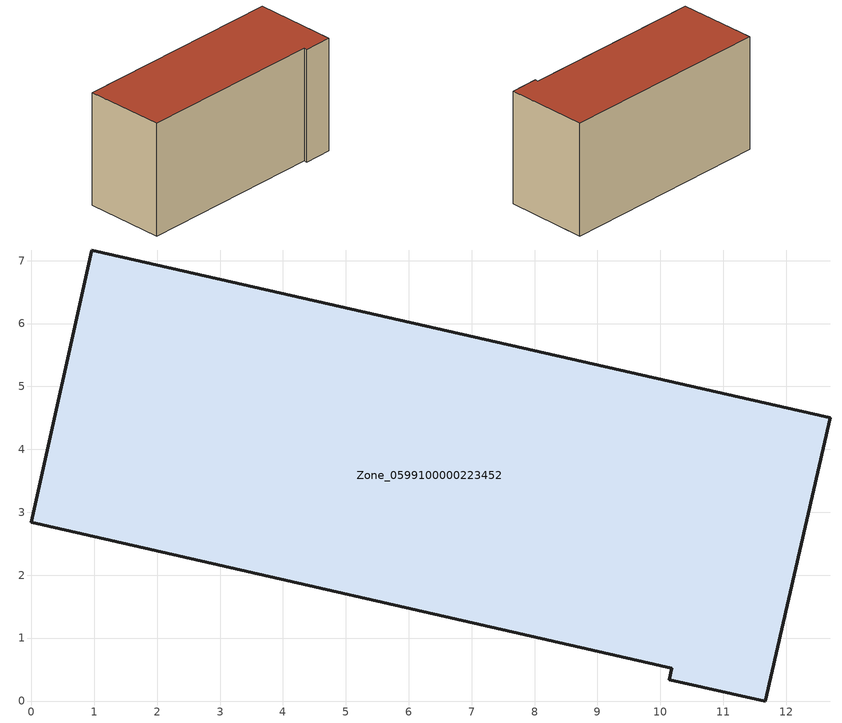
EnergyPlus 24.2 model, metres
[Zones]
Zone_0599100000223452
 floor ground (C_G): 0.96,7.17 12.7,4.5 11.67,0 10.14,0.34 10.18,0.52 0,2.84 z0
 wall outside (C_F): 12.7,4.5 0.96,7.17 0,2.84 10.18,0.52 10.14,0.34 11.67,0 12.7,4.5 z0:6.41
 roof outside (C_R): 11.67,0 12.7,4.5 0.96,7.17 0,2.84 10.18,0.52 10.14,0.34 z6.41
[BUILDING]
Pand.0599100000223452: North Axis=0; Terrain=City; Loads Convergence Tolerance Value=0.04; Temperature Convergence Tolerance Value=0.4; Solar Distribution=FullExterior; Maximum Number of Warmup Days=25; Minimum Number of Warmup Days=1
[Site:Location]
Rotterdam.The.Hague.AP_ZH_NLD Design_Conditions: Latitude=51.96; Longitude=4.45; Time Zone=1; Elevation=-4.5
[SITE:GROUNDTEMPERATURE:BUILDINGSURFACE]
18, 18, 18, 18, 18, 18, 18, 18, 18, 18, 18, 18
[MATERIAL] Thermal Absorptance=0.9; Solar Absorptance=0.7; Visible Absorptance=0.7
Name | Roughness | Thickness | Conductivity | Density | Specific Heat
G.TI.1946 | MediumSmooth | 0.15 | 1 | 540 | 1210
F.TI.1946 | Rough | 0.3 | 0.857143 | 1920 | 840
R.TI.1946 | MediumRough | 0.2 | 0.1 | 1500 | 1000
[CONSTRUCTION]
C_G: G.TI.1946
C_F: F.TI.1946
C_R: R.TI.1946
[ZONE]
Zone_0599100000223452: Type=1; Multiplier=1; Ceiling Height=Autocalculate; Volume=Autocalculate; Floor Area=autocalculate; Part of Total Floor Area=Yes
[ZONEINFILTRATION:DESIGNFLOWRATE]
Infil_Zone_0599100000223452: Zone or ZoneList or Space or SpaceList=Zone_0599100000223452; Schedule=AlwaysOn; Design Flow Rate Calculation Method=Flow/Area; Flow Rate per Floor Area=0.003; Constant Term Coefficient=1; Temperature Term Coefficient=0; Velocity Term Coefficient=0; Velocity Squared Term Coefficient=0
[HVACTEMPLATE:ZONE:IDEALLOADSAIRSYSTEM]
Zone_0599100000223452: Maximum Heating Supply Air Temperature=50; Minimum Cooling Supply Air Temperature=13; Maximum Heating Supply Air Humidity Ratio=0.0156; Minimum Cooling Supply Air Humidity Ratio=0.0077; Heating Limit=NoLimit; Cooling Limit=NoLimit; Dehumidification Control Type=ConstantSensibleHeatRatio; Cooling Sensible Heat Ratio=0.7; Dehumidification Setpoint=60; Humidification Control Type=None; Humidification Setpoint=30; Outdoor Air Method=None; Outdoor Air Flow Rate per Person=0.00944; Outdoor Air Flow Rate per Zone Floor Area=0; Outdoor Air Flow Rate per Zone=0; Demand Controlled Ventilation Type=None; Outdoor Air Economizer Type=NoEconomizer; Heat Recovery Type=None; Sensible Heat Recovery Effectiveness=0.7; Latent Heat Recovery Effectiveness=0.65
[ZONECONTROL:THERMOSTAT]
ThermostatControl_Zone_0599100000223452: Zone or ZoneList=Zone_0599100000223452; Control Type Schedule=DualSetpointControlType; Control 1=Thermostat_Zone_0599100000223452; Temperature Difference Between Cutout And Setpoint=0
[THERMOSTATSETPOINT:DUALSETPOINT]
Thermostat_Zone_0599100000223452: Heating Setpoint Temperature Schedule=HeatingSetpoint_Zone_0599100000223452; Cooling Setpoint Temperature Schedule=CoolingSetpoint_Zone_0599100000223452
[SCHEDULE:COMPACT]
HeatingSetpoint_Zone_0599100000223452: Through: 12/31, For: AllDays, Until: 24:00, 21
CoolingSetpoint_Zone_0599100000223452: Through: 12/31, For: AllDays, Until: 24:00, 24
DualSetpointControlType: Through: 12/31, For: AllDays, Until: 24:00, 4
AlwaysOn: Through: 12/31, For: AllDays, Until: 24:00, 1
